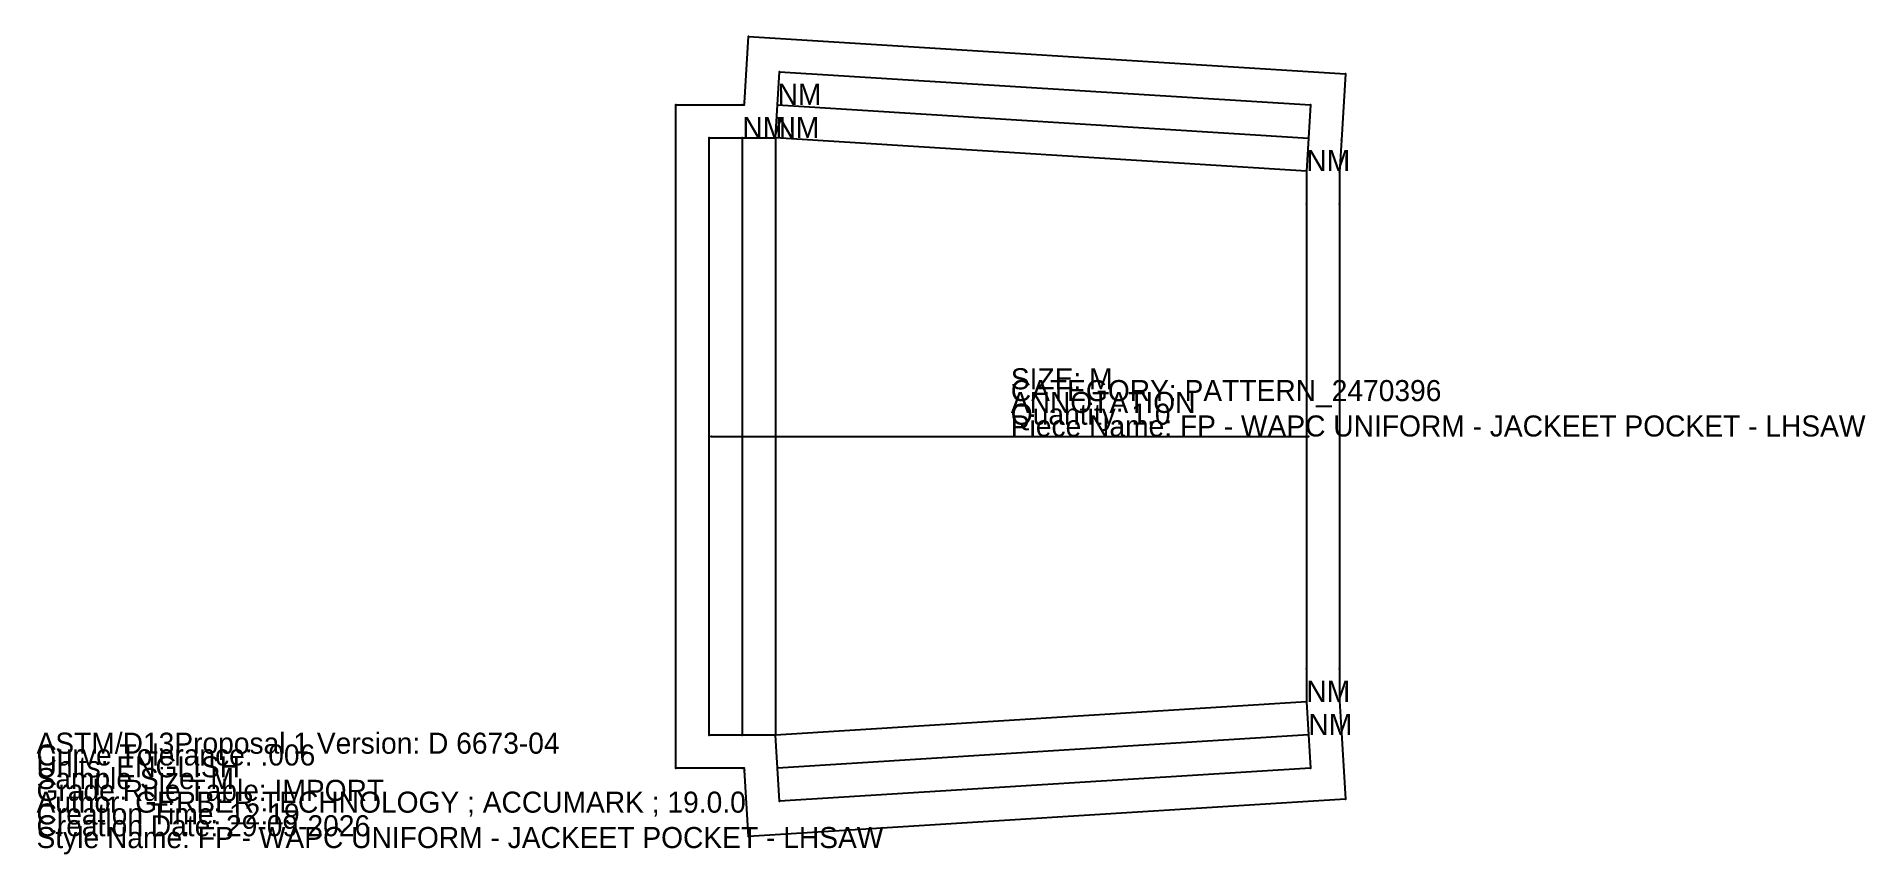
# Model space of a CAD drawing. Extents: x 0 to 21.7, y -0.1 to 9.6.
import ezdxf

# ---------------------------------------------------------------- set-up
doc = ezdxf.new("R2010")
doc.units = 0

# ---------------------------------------------------------------- blocks, each defined once
blk = doc.blocks.new('FP - WAPC UNIFORM - JACKEET POCKET - LHSAW_M')
at = {"layer": '1'}
for points in [[(8.398, 8.8216), (8.3995, 8.8455), (8.4487, 9.6313)], [(8.4487, 9.6313), (15.5337, 9.1885)], [(15.5337, 9.1885), (15.4845, 8.4027), (15.4608, 8.0219), (15.4608, 7.6405), (15.4608, 2.1287), (15.4608, 1.7473)], [(7.5867, 0.9476), (7.5867, 8.8216)], [(7.5867, 8.8216), (8.3742, 8.8216), (8.398, 8.8216)], [(15.4608, 1.7473), (15.4845, 1.3667), (15.5337, 0.5807)], [(8.398, 0.9476), (8.3742, 0.9476), (7.5867, 0.9476)], [(8.4487, 0.1379), (8.3994, 0.9238), (8.398, 0.9476)], [(15.5337, 0.5807), (8.4487, 0.1379)]]:
    blk.add_lwpolyline(points, dxfattribs=at)
at = {"layer": '14'}
for points in [[(8.7679, 8.4279), (8.7924, 8.8209), (8.817, 9.2138)], [(8.817, 9.2138), (15.1162, 8.8201)], [(15.1162, 8.8201), (15.0916, 8.4272), (15.0671, 8.0342), (15.0671, 7.6405), (15.0671, 2.1287), (15.0671, 1.735)], [(7.9804, 1.3413), (7.9804, 8.4279)], [(7.9804, 8.4279), (8.3742, 8.4279), (8.7679, 8.4279)], [(15.0671, 1.735), (15.0916, 1.3421), (15.1162, 0.9491)], [(8.7679, 1.3413), (8.3742, 1.3413), (7.9804, 1.3413)], [(8.817, 0.5554), (8.7924, 0.9483), (8.7679, 1.3413)], [(15.1162, 0.9491), (8.817, 0.5554)]]:
    blk.add_lwpolyline(points, dxfattribs=at)
at = {"layer": '2'}
for p in [(8.4487, 9.6313), (8.4487, 9.6313), (8.817, 9.2138), (8.817, 9.2138), (15.5337, 9.1885), (15.5337, 9.1885), (7.5867, 8.8216), (7.5867, 8.8216), (8.3742, 8.8216), (8.398, 8.8216), (8.398, 8.8216), (8.3995, 8.8455), (8.7924, 8.8209), (8.7924, 8.8209), (15.1162, 8.8201), (15.1162, 8.8201), (7.9804, 8.4279), (7.9804, 8.4279), (8.3742, 8.4279), (8.3742, 8.4279), (8.7679, 8.4279), (8.7679, 8.4279), (8.7679, 8.4279), (8.7679, 8.4279), (15.0916, 8.4272), (15.0916, 8.4272), (15.4845, 8.4027), (15.0671, 8.0342), (15.0671, 8.0342), (15.4608, 8.0219), (15.0671, 7.6405), (15.4608, 7.6405), (8.005, 4.8846), (15.0916, 4.8846), (15.0671, 2.1287), (15.4608, 2.1287), (15.4608, 1.7473), (15.4608, 1.7473), (15.0671, 1.735), (15.0671, 1.735), (15.0671, 1.735), (7.9804, 1.3413), (7.9804, 1.3413), (8.3742, 1.3413), (8.3742, 1.3413), (8.7679, 1.3413), (8.7679, 1.3413), (8.7679, 1.3413), (8.7679, 1.3413), (15.0916, 1.3421), (15.0916, 1.3421), (15.4845, 1.3667), (7.5867, 0.9476), (7.5867, 0.9476), (8.3742, 0.9476), (8.398, 0.9476), (8.398, 0.9476), (8.3994, 0.9238), (8.7924, 0.9483), (8.7924, 0.9483), (15.1162, 0.9491), (15.1162, 0.9491), (8.817, 0.5554), (8.817, 0.5554), (15.5337, 0.5807), (15.5337, 0.5807), (8.4487, 0.1379), (8.4487, 0.1379)]:
    blk.add_point(p, dxfattribs=at)
at = {"layer": '5'}
blk.add_line((8.005, 4.8846), (15.0916, 4.8846), dxfattribs=at)
at = {"layer": '7'}
blk.add_line((8.005, 4.8846), (15.0916, 4.8846), dxfattribs=at)
at = {"layer": '8'}
for p, q in [((8.7924, 8.8209), (15.0916, 8.4272)), ((8.3742, 8.4279), (8.3742, 1.3413)), ((15.0671, 8.0342), (8.7679, 8.4279)), ((8.7679, 8.4279), (8.7679, 1.3413)), ((15.0671, 1.735), (8.7679, 1.3413)), ((15.0916, 1.3421), (8.7924, 0.9483))]:
    blk.add_line(p, q, dxfattribs=at)
at = {"layer": '84'}
for points in [[(8.398, 8.8216), (8.3995, 8.8455), (8.4487, 9.6313)], [(8.4487, 9.6313), (15.5337, 9.1885)], [(15.5337, 9.1885), (15.4845, 8.4027), (15.4608, 8.0219), (15.4608, 7.6405), (15.4608, 2.1287), (15.4608, 1.7473)], [(7.5867, 0.9476), (7.5867, 8.8216)], [(7.5867, 8.8216), (8.3742, 8.8216), (8.398, 8.8216)], [(15.4608, 1.7473), (15.4845, 1.3667), (15.5337, 0.5807)], [(8.398, 0.9476), (8.3742, 0.9476), (7.5867, 0.9476)], [(8.4487, 0.1379), (8.3994, 0.9238), (8.398, 0.9476)], [(15.5337, 0.5807), (8.4487, 0.1379)]]:
    blk.add_lwpolyline(points, dxfattribs=at)
at = {"layer": '85'}
for points in [[(8.7924, 8.8209), (15.0916, 8.4272)], [(8.3742, 8.4279), (8.3742, 1.3413)], [(15.0671, 8.0342), (8.7679, 8.4279)], [(8.7679, 8.4279), (8.7679, 1.3413)], [(15.0671, 1.735), (8.7679, 1.3413)], [(15.0916, 1.3421), (8.7924, 0.9483)]]:
    blk.add_lwpolyline(points, dxfattribs=at)
at = {"layer": '87'}
for points in [[(8.7679, 8.4279), (8.7924, 8.8209), (8.817, 9.2138)], [(8.817, 9.2138), (15.1162, 8.8201)], [(15.1162, 8.8201), (15.0916, 8.4272), (15.0671, 8.0342), (15.0671, 7.6405), (15.0671, 2.1287), (15.0671, 1.735)], [(7.9804, 1.3413), (7.9804, 8.4279)], [(7.9804, 8.4279), (8.3742, 8.4279), (8.7679, 8.4279)], [(15.0671, 1.735), (15.0916, 1.3421), (15.1162, 0.9491)], [(8.7679, 1.3413), (8.3742, 1.3413), (7.9804, 1.3413)], [(8.817, 0.5554), (8.7924, 0.9483), (8.7679, 1.3413)], [(15.1162, 0.9491), (8.817, 0.5554)]]:
    blk.add_lwpolyline(points, dxfattribs=at)
at = {"layer": '1'}
for s, p in [('SIZE: M', (11.5602, 5.4446)), ('CATEGORY: PATTERN_2470396', (11.5602, 5.3046)), ('ANNOTATION', (11.5602, 5.1646)), ('Quantity: 1,0', (11.5602, 5.0246)), ('Piece Name: FP - WAPC UNIFORM - JACKEET POCKET - LHSAW', (11.5602, 4.8846))]:
    blk.add_text(s, height=0.25, dxfattribs=at).set_placement(p)
at = {"layer": '8'}
for p in [(8.7924, 8.8209), (8.3742, 8.4279), (8.7679, 8.4279), (15.0671, 8.0342), (15.0671, 1.735), (15.0916, 1.3421)]:
    blk.add_text('NM', height=0.25, dxfattribs=at).set_placement(p)
at = {"layer": '85'}
for p in [(8.7924, 8.8209), (8.3742, 8.4279), (8.7679, 8.4279), (15.0671, 8.0342), (15.0671, 1.735), (15.0916, 1.3421)]:
    blk.add_text('NM', height=0.25, dxfattribs=at).set_placement(p)

msp = doc.modelspace()

# ---------------------------------------------------------------- block references
at = {"layer": '1'}
msp.add_blockref('FP - WAPC UNIFORM - JACKEET POCKET - LHSAW_M', (0, 0), dxfattribs=at)

# ---------------------------------------------------------------- texts
for s, p in [('ASTM/D13Proposal 1 Version: D 6673-04', (0, 1.12)), ('Curve Tolerance: .006', (0, 0.98)), ('Units: ENGLISH', (0, 0.84)), ('Sample Size: M', (0, 0.7)), ('Author: GERBER TECHNOLOGY ; ACCUMARK ; 19.0.0', (0, 0.42)), ('Grade Rule Table: IMPORT', (0, 0.56)), ('Creation Time: 12:19', (0, 0.28)), ('Style Name: FP - WAPC UNIFORM - JACKEET POCKET - LHSAW', (0, 0)), ('Creation Date: 29-09-2026', (0, 0.14))]:
    msp.add_text(s, height=0.25, dxfattribs=at).set_placement(p)

doc.saveas('drawing.dxf')
